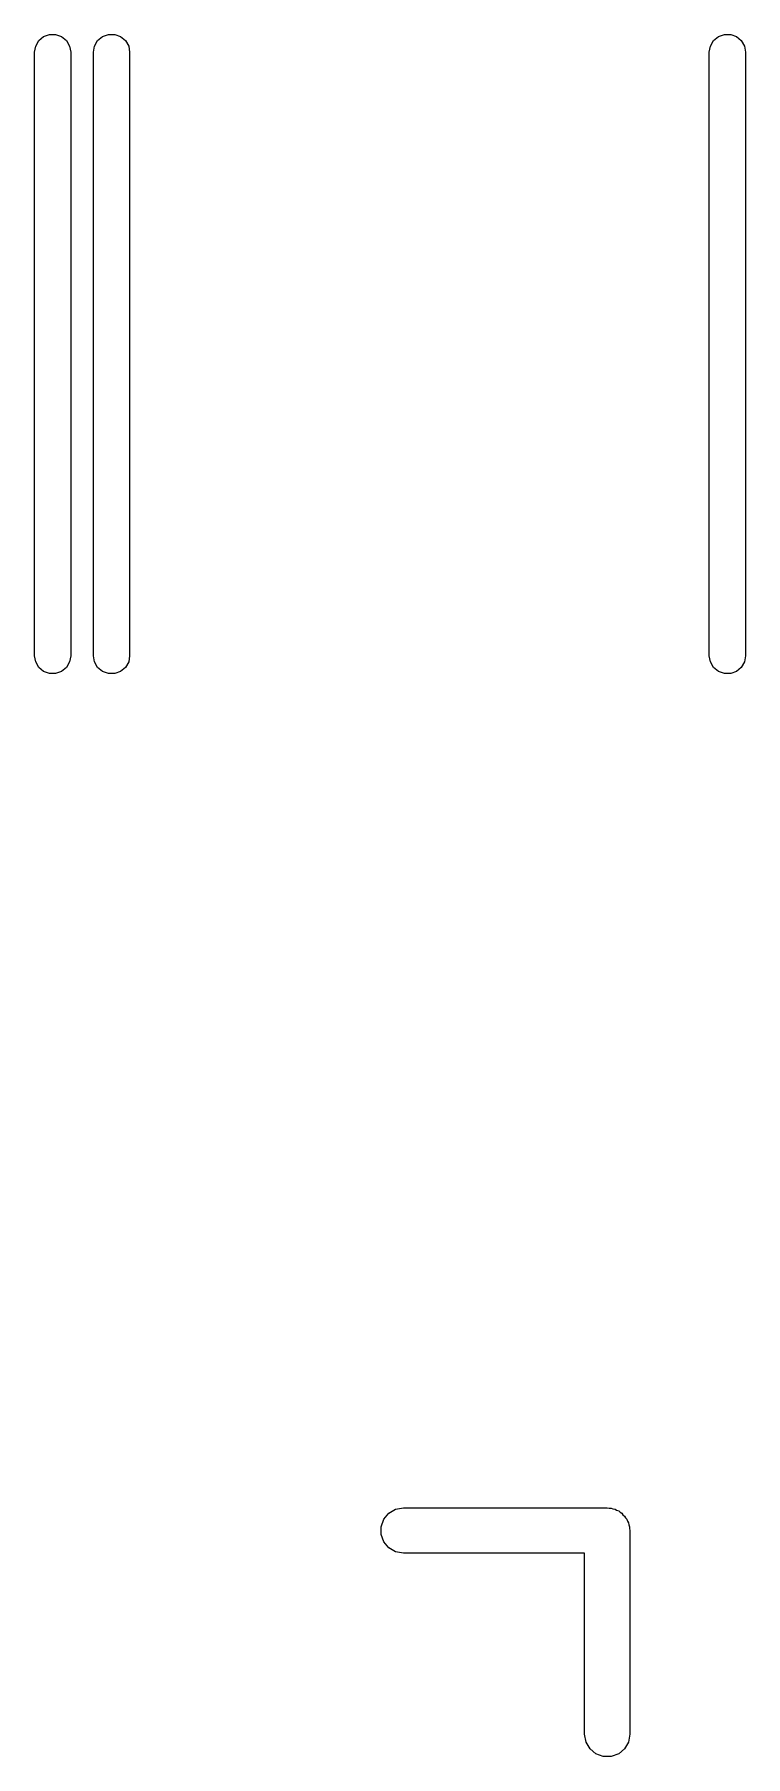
# Model space of a CAD drawing. Extents: x 10 to 287, y -200 to -10.
# Drawn here: x 107.64 to 110, y -64.69 to -58.99 of the extents above; entities that cross this region are included whole.
import ezdxf

# ---------------------------------------------------------------- set-up
doc = ezdxf.new("R2010")
doc.units = 0
doc.header["$MEASUREMENT"] = 0
doc.layers.add('BLACK', color=7, linetype='CONTINUOUS')

msp = doc.modelspace()

# ---------------------------------------------------------------- linework, layer by layer
at = {"layer": 'Black'}
for p, q in [((107.644, -59.0251), (107.654, -59.007)), ((107.654, -59.007), (107.67, -58.9936)), ((107.67, -58.9936), (107.69, -58.9865)), ((107.69, -58.9865), (107.71, -58.9865)), ((107.71, -58.9865), (107.73, -58.9936)), ((107.73, -58.9936), (107.746, -59.007)), ((107.746, -59.007), (107.756, -59.0251)), ((107.839, -59.0251), (107.849, -59.007)), ((107.849, -59.007), (107.865, -58.9936)), ((107.865, -58.9936), (107.885, -58.9865)), ((107.885, -58.9865), (107.906, -58.9865)), ((107.906, -58.9865), (107.925, -58.9936)), ((107.925, -58.9936), (107.941, -59.007)), ((107.941, -59.007), (107.952, -59.0251)), ((109.879, -59.0251), (109.889, -59.007)), ((109.889, -59.007), (109.905, -58.9936)), ((109.905, -58.9936), (109.925, -58.9865)), ((109.925, -58.9865), (109.946, -58.9865)), ((109.946, -58.9865), (109.965, -58.9936)), ((109.965, -58.9936), (109.981, -59.007)), ((109.981, -59.007), (109.992, -59.0251)), ((107.64, -59.0456), (107.644, -59.0251)), ((107.64, -61.0456), (107.64, -59.0456)), ((107.756, -59.0251), (107.76, -59.0456)), ((107.76, -59.0456), (107.76, -61.0456)), ((107.835, -59.0456), (107.839, -59.0251)), ((107.835, -61.0456), (107.835, -59.0456)), ((107.952, -59.0251), (107.955, -59.0456)), ((107.955, -59.0456), (107.955, -61.0456)), ((109.875, -59.0456), (109.879, -59.0251)), ((109.875, -61.0456), (109.875, -59.0456)), ((109.992, -59.0251), (109.995, -59.0456)), ((109.995, -59.0456), (109.995, -61.0456)), ((107.644, -61.0661), (107.64, -61.0456)), ((107.654, -61.0842), (107.644, -61.0661)), ((107.756, -61.0661), (107.746, -61.0842)), ((107.76, -61.0456), (107.756, -61.0661)), ((107.839, -61.0661), (107.835, -61.0456)), ((107.849, -61.0842), (107.839, -61.0661)), ((107.952, -61.0661), (107.941, -61.0842)), ((107.955, -61.0456), (107.952, -61.0661)), ((109.879, -61.0661), (109.875, -61.0456)), ((109.889, -61.0842), (109.879, -61.0661)), ((109.992, -61.0661), (109.981, -61.0842)), ((109.995, -61.0456), (109.992, -61.0661)), ((107.67, -61.0976), (107.654, -61.0842)), ((107.69, -61.1047), (107.67, -61.0976)), ((107.71, -61.1047), (107.69, -61.1047)), ((107.73, -61.0976), (107.71, -61.1047)), ((107.746, -61.0842), (107.73, -61.0976)), ((107.865, -61.0976), (107.849, -61.0842)), ((107.885, -61.1047), (107.865, -61.0976)), ((107.906, -61.1047), (107.885, -61.1047)), ((107.925, -61.0976), (107.906, -61.1047)), ((107.941, -61.0842), (107.925, -61.0976)), ((109.905, -61.0976), (109.889, -61.0842)), ((109.925, -61.1047), (109.905, -61.0976)), ((109.946, -61.1047), (109.925, -61.1047)), ((109.965, -61.0976), (109.946, -61.1047)), ((109.981, -61.0842), (109.965, -61.0976)), ((108.788, -63.932), (108.797, -63.9075)), ((108.797, -63.9075), (108.814, -63.8875)), ((108.814, -63.8875), (108.836, -63.8745)), ((108.836, -63.8745), (108.862, -63.87)), ((108.862, -63.87), (109.537, -63.87)), ((109.537, -63.87), (109.543, -63.8711)), ((109.543, -63.8711), (109.55, -63.8711)), ((109.55, -63.8711), (109.556, -63.8734)), ((109.556, -63.8734), (109.563, -63.8745)), ((109.563, -63.8745), (109.568, -63.8778)), ((109.568, -63.8778), (109.575, -63.88)), ((109.575, -63.88), (109.58, -63.8843)), ((109.58, -63.8843), (109.585, -63.8875)), ((109.585, -63.8875), (109.589, -63.8926)), ((109.589, -63.8926), (109.594, -63.8968)), ((109.594, -63.8968), (109.598, -63.9025)), ((109.598, -63.9025), (109.602, -63.9075)), ((109.602, -63.9075), (109.604, -63.9137)), ((109.604, -63.9137), (109.607, -63.9193)), ((109.607, -63.9193), (109.609, -63.9258)), ((108.788, -63.958), (108.788, -63.932)), ((108.797, -63.9825), (108.788, -63.958)), ((109.609, -63.9258), (109.611, -63.932)), ((109.611, -63.932), (109.611, -63.9385)), ((109.611, -63.9385), (109.612, -63.945)), ((109.612, -63.945), (109.612, -64.62)), ((108.814, -64.0025), (108.797, -63.9825)), ((108.836, -64.0155), (108.814, -64.0025)), ((108.862, -64.02), (108.836, -64.0155)), ((109.462, -64.02), (108.862, -64.02)), ((109.462, -64.62), (109.462, -64.02)), ((109.467, -64.6457), (109.462, -64.62)), ((109.48, -64.6682), (109.467, -64.6457)), ((109.607, -64.6457), (109.594, -64.6682)), ((109.612, -64.62), (109.607, -64.6457)), ((109.499, -64.685), (109.48, -64.6682)), ((109.524, -64.6939), (109.499, -64.685)), ((109.55, -64.6939), (109.524, -64.6939)), ((109.575, -64.685), (109.55, -64.6939)), ((109.594, -64.6682), (109.575, -64.685))]:
    msp.add_line(p, q, dxfattribs=at)

doc.saveas('drawing.dxf')
